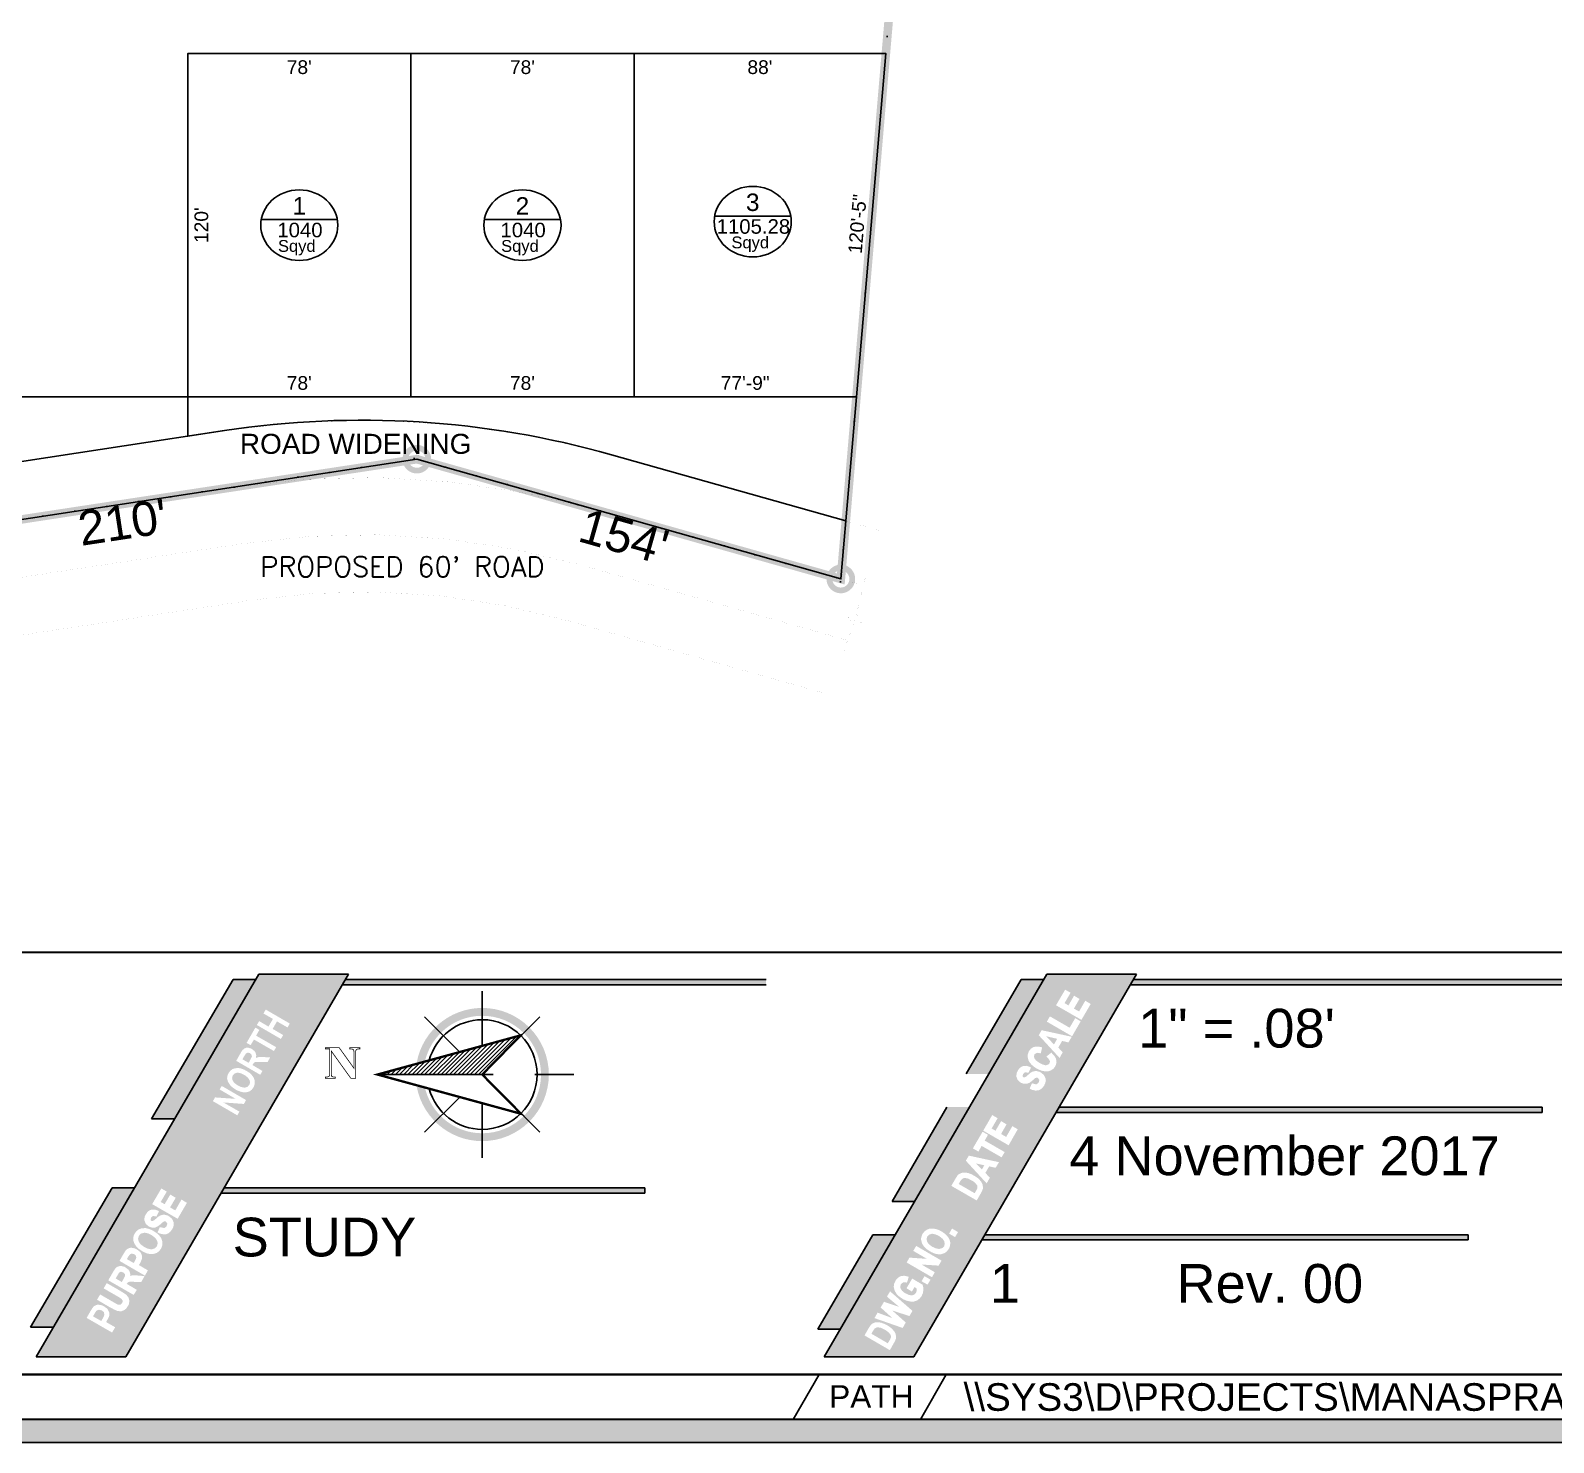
# Model space of a CAD drawing. Header units: inches. Extents: x 58735 to 82582, y -17057 to 2765.
# Drawn here: x 70499 to 76887, y -17043 to -11119 of the extents above; entities that cross this region are included whole.
import ezdxf
from ezdxf.enums import TextEntityAlignment as Align

# ---------------------------------------------------------------- set-up
doc = ezdxf.new("R2010")
doc.units = ezdxf.units.IN
doc.header["$LTSCALE"] = 15
doc.header["$PDMODE"] = 35
for name, pattern in [('ACAD_ISO07W100', [9, 0, -9]), ('DASHDOT', [1, 0.5, -0.25, 0, -0.25]), ('HIDDEN2', [0.1875, 0.125, -0.0625])]:
    doc.linetypes.add(name, pattern=pattern)
for name, color, linetype in [('A-Area-Iden', 7, 'Continuous'), ('DIM-PLOT', 7, 'DASHDOT'), ('DIM-SITE', 62, 'DASHDOT'), ('PLOT AREA', 7, 'Continuous'), ('PlotNO.S', 181, 'Continuous'), ('Plots', 144, 'Continuous'), ('plots no outer line', 7, 'Continuous'), ('Road', 251, 'Continuous'), ('RoadWidening1', 45, 'Continuous'), ('Title', 252, 'Continuous')]:
    doc.layers.add(name, color=color, linetype=linetype)
doc.layers.add('Plotouterline', color=50, linetype='Continuous', plot=False)
doc.styles.add('Arial', font='arial.ttf')
doc.styles.add('RomanS', font='romans.shx')
doc.dimstyles.new('DIM FOR SITE', dxfattribs={"dimscale": 96, "dimtxt": 0.1, "dimasz": 0.3125, "dimexe": 0.1875, "dimexo": 0.1875, "dimgap": 0.03125, "dimtad": 1, "dimdec": 1, "dimzin": 0, "dimdsep": 46, "dimlunit": 4, "dimtxsty": 'Arial', "dimblk": 'DOTSMALL', "dimcen": 0, "dimdle": 0.125, "dimclrd": 181, "dimclre": 40, "dimclrt": 256, "dimadec": 0, "dimazin": 0, "dimtfac": 1, "dimtdec": 1, "dimtmove": 1, "dimatfit": 3, "dimfxl": 1, "dimfrac": 1, "dimtolj": 1, "dimtzin": 0, "dimarcsym": 0})
doc.dimstyles.new('dim plot 1', dxfattribs={"dimscale": 6, "dimtxt": 9.59375, "dimasz": 10, "dimexe": 9.59375, "dimexo": 9, "dimgap": 0, "dimtad": 0, "dimdec": 1, "dimzin": 12, "dimdsep": 46, "dimlunit": 4, "dimtxsty": 'Arial', "dimblk": 'ARCHTICK', "dimcen": 0.09375, "dimdle": 1.230316, "dimse1": 1, "dimse2": 1, "dimsd1": 1, "dimsd2": 1, "dimclrd": 181, "dimclre": 40, "dimazin": 0, "dimtfac": 1, "dimtdec": 1, "dimtix": 1, "dimtmove": 2, "dimatfit": 2, "dimfxl": 1, "dimtolj": 1, "dimtzin": 0, "dimarcsym": 0})

# ---------------------------------------------------------------- blocks, each defined once
blk = doc.blocks.new('*D305')
at = {"layer": 'DefPoints', "color": 0, "transparency": 16777216}
for p in [(71158.1, -11215.5), (71215.7, -11215.5), (71158.1, -12655.5)]:
    blk.add_point(p, dxfattribs=at)
at = {"layer": 'DIM-PLOT', "color": 0, "transparency": 16777216, "insert": (71215.7, -11935.5), "char_height": 57.56, "attachment_point": 5, "rotation": 90, "style": 'Arial'}
blk.add_mtext("\\A1;120'", dxfattribs=at)
blk = doc.blocks.new('_ArchTick')
at = {"color": 0, "linetype": 'ByBlock', "const_width": 0.15}
blk.add_lwpolyline([(-0.5, -0.5), (0.5, 0.5)], dxfattribs=at)
blk = doc.blocks.new('*D306')
at = {"layer": 'DefPoints', "color": 0, "transparency": 16777216}
for p in [(71158.1, -11215.5), (72094.1, -11215.5), (72094.1, -11273.1)]:
    blk.add_point(p, dxfattribs=at)
at = {"layer": 'DIM-PLOT', "color": 0, "transparency": 16777216, "insert": (71626.1, -11273.1), "char_height": 57.56, "attachment_point": 5, "style": 'Arial'}
blk.add_mtext("\\A1;78'", dxfattribs=at)
blk = doc.blocks.new('*D307')
at = {"layer": 'DefPoints', "color": 0, "transparency": 16777216}
for p in [(72094.1, -11215.5), (73030.1, -11215.5), (73030.1, -11273.1)]:
    blk.add_point(p, dxfattribs=at)
at = {"layer": 'DIM-PLOT', "color": 0, "transparency": 16777216, "insert": (72562.1, -11273.1), "char_height": 57.56, "attachment_point": 5, "style": 'Arial'}
blk.add_mtext("\\A1;78'", dxfattribs=at)
blk = doc.blocks.new('*D308')
at = {"layer": 'DefPoints', "color": 0, "transparency": 16777216}
for p in [(73030.1, -11215.5), (74086.5, -11215.5), (74086.5, -11273.1)]:
    blk.add_point(p, dxfattribs=at)
at = {"layer": 'DIM-PLOT', "color": 0, "transparency": 16777216, "insert": (73558.3, -11273.1), "char_height": 57.56, "attachment_point": 5, "style": 'Arial'}
blk.add_mtext("\\A1;88'", dxfattribs=at)
blk = doc.blocks.new('*D309')
at = {"layer": 'DefPoints', "color": 0, "transparency": 16777216}
for p in [(74086.5, -11215.5), (73905.8, -12650.6), (73963.2, -12655.5)]:
    blk.add_point(p, dxfattribs=at)
at = {"layer": 'DIM-PLOT', "color": 0, "transparency": 16777216, "insert": (73967.5, -11930.6), "char_height": 57.562, "attachment_point": 5, "rotation": 85.10373, "style": 'Arial'}
blk.add_mtext('\\A1;120\'-5"', dxfattribs=at)
blk = doc.blocks.new('*D310')
at = {"layer": 'DefPoints', "color": 0, "transparency": 16777216}
for p in [(73030.1, -12598), (73030.1, -12655.5), (73963.2, -12655.5)]:
    blk.add_point(p, dxfattribs=at)
at = {"layer": 'DIM-PLOT', "color": 0, "transparency": 16777216, "insert": (73496.6, -12598), "char_height": 57.56, "attachment_point": 5, "style": 'Arial'}
blk.add_mtext('\\A1;77\'-9"', dxfattribs=at)
blk = doc.blocks.new('*D311')
at = {"layer": 'DefPoints', "color": 0, "transparency": 16777216}
for p in [(72094.1, -12598), (72094.1, -12655.5), (73030.1, -12655.5)]:
    blk.add_point(p, dxfattribs=at)
at = {"layer": 'DIM-PLOT', "color": 0, "transparency": 16777216, "insert": (72562.1, -12598), "char_height": 57.56, "attachment_point": 5, "style": 'Arial'}
blk.add_mtext("\\A1;78'", dxfattribs=at)
blk = doc.blocks.new('*D312')
at = {"layer": 'DefPoints', "color": 0, "transparency": 16777216}
for p in [(71158.1, -12598), (71158.1, -12655.5), (72094.1, -12655.5)]:
    blk.add_point(p, dxfattribs=at)
at = {"layer": 'DIM-PLOT', "color": 0, "transparency": 16777216, "insert": (71626.1, -12598), "char_height": 57.56, "attachment_point": 5, "style": 'Arial'}
blk.add_mtext("\\A1;78'", dxfattribs=at)
blk = doc.blocks.new('_DotSmall')
at = {"color": 0, "linetype": 'ByBlock', "const_width": 0.5}
blk.add_lwpolyline([(-0.0625, 0, 1), (0.0625, 0, 1)], format="xyb", close=True, dxfattribs=at)
blk = doc.blocks.new('*D379')
at = {"layer": 'DefPoints', "color": 0, "transparency": 16777216}
for p in [(72119.3, -12917.3), (72119.3, -12917.4), (69628.1, -13297.1)]:
    blk.add_point(p, dxfattribs=at)
at = {"layer": 'DIM-SITE', "color": 40, "lineweight": -2, "transparency": 16777216}
for p, q in [((72116.6, -12899.6), (72116.6, -12899.5)), ((69625.4, -13279.3), (69625.4, -13279.2))]:
    blk.add_line(p, q, dxfattribs=at)
at = {"layer": 'DIM-SITE', "color": 181, "linetype": 'ACAD_ISO07W100', "lineweight": -2, "transparency": 16777216}
blk.add_line((69616.2, -13298.8), (72131.2, -12915.5), dxfattribs=at)
at = {"layer": 'DIM-SITE', "color": 181, "lineweight": -2, "transparency": 16777216, "xscale": 192, "yscale": 192, "zscale": 192}
for p, rotation in [((72119.3, -12917.3), 8.66631355443341), ((69628.1, -13297), 188.6663135544334)]:
    blk.add_blockref('_DotSmall', p, dxfattribs=dict(at, rotation=rotation))
at = {"layer": 'DIM-SITE', "transparency": 16777216, "char_height": 144, "attachment_point": 5, "rotation": 8.66631, "style": 'Arial'}
for s, insert in [("\\A1;210'", (70885.2, -13182.8)), ('\\A1;', (70862.4, -13033))]:
    blk.add_mtext(s, dxfattribs=dict(at, insert=insert))
blk = doc.blocks.new('*D380')
at = {"layer": 'DefPoints', "color": 0, "transparency": 16777216}
for p in [(72119.3, -12917.4), (73897.7, -13419.8), (73897.7, -13419.9)]:
    blk.add_point(p, dxfattribs=at)
at = {"layer": 'DIM-SITE', "color": 40, "lineweight": -2, "transparency": 16777216}
for p, q in [((72124.2, -12900.1), (72124.3, -12900)), ((73902.6, -13402.6), (73902.6, -13402.5))]:
    blk.add_line(p, q, dxfattribs=at)
at = {"layer": 'DIM-SITE', "color": 181, "linetype": 'ACAD_ISO07W100', "lineweight": -2, "transparency": 16777216}
blk.add_line((72107.8, -12914), (73909.3, -13423.1), dxfattribs=at)
at = {"layer": 'DIM-SITE', "color": 181, "lineweight": -2, "transparency": 16777216, "xscale": 192, "yscale": 192, "zscale": 192}
for p, rotation in [((72119.4, -12917.3), 164.2214810296536), ((73897.7, -13419.8), 344.2214810296535)]:
    blk.add_blockref('_DotSmall', p, dxfattribs=dict(at, rotation=rotation))
at = {"layer": 'DIM-SITE', "transparency": 16777216, "char_height": 144, "attachment_point": 5, "rotation": 344.22148, "style": 'Arial'}
for s, insert in [('\\A1;', (73028.9, -13096.4)), ("\\A1;154'", (72987.7, -13242.2))]:
    blk.add_mtext(s, dxfattribs=dict(at, insert=insert))
blk = doc.blocks.new('*D381')
at = {"layer": 'DefPoints', "color": 0, "transparency": 16777216}
for p in [(74453.8, -6927.7), (74453.9, -6927.7), (73897.7, -13419.9)]:
    blk.add_point(p, dxfattribs=at)
at = {"layer": 'DIM-SITE', "color": 181, "linetype": 'ACAD_ISO07W100', "lineweight": -2, "transparency": 16777216}
blk.add_line((73896.6, -13431.9), (74454.8, -6915.7), dxfattribs=at)
at = {"layer": 'DIM-SITE', "color": 40, "lineweight": -2, "transparency": 16777216}
for p, q in [((74435.9, -6926.1), (74435.8, -6926.1)), ((73879.8, -13418.4), (73879.7, -13418.4))]:
    blk.add_line(p, q, dxfattribs=at)
at = {"layer": 'DIM-SITE', "color": 181, "lineweight": -2, "transparency": 16777216, "xscale": 192, "yscale": 192, "zscale": 192}
for p, rotation in [((74453.8, -6927.7), 85.10372521494148), ((73897.6, -13419.9), 265.1037252149414)]:
    blk.add_blockref('_DotSmall', p, dxfattribs=dict(at, rotation=rotation))
at = {"layer": 'DIM-SITE', "transparency": 16777216, "char_height": 144, "attachment_point": 5, "rotation": 85.10373, "style": 'Arial'}
for s, insert in [("\\A1;543'", (74252, -10180.3)), ('\\A1;', (74101, -10167.4))]:
    blk.add_mtext(s, dxfattribs=dict(at, insert=insert))
blk = doc.blocks.new('*X6')
at = {"color": 0}
for p, q in [((147.15, -410.22), (147.62, -409.76)), ((147.35, -409.49), (147.62, -409.23)), ((147.55, -408.76), (147.62, -408.7)), ((146.36, -413.14), (147.62, -411.88)), ((146.55, -412.41), (147.62, -411.35)), ((146.75, -411.68), (147.62, -410.82)), ((146.95, -410.95), (147.62, -410.29)), ((145.76, -415.33), (147.62, -413.47)), ((145.96, -414.6), (147.62, -412.94)), ((146.16, -413.87), (147.62, -412.41)), ((144.96, -418.25), (147.62, -415.59)), ((145.16, -417.52), (147.62, -415.06)), ((145.36, -416.79), (147.62, -414.53)), ((145.56, -416.06), (147.62, -414)), ((144.16, -421.17), (147.62, -417.71)), ((144.36, -420.44), (147.62, -417.18)), ((144.56, -419.71), (147.62, -416.65)), ((144.76, -418.98), (147.62, -416.12)), ((143.56, -423.36), (147.62, -419.3)), ((143.76, -422.63), (147.62, -418.77)), ((143.96, -421.9), (147.62, -418.24)), ((142.76, -426.28), (147.62, -421.42)), ((142.96, -425.55), (147.62, -420.89)), ((143.16, -424.82), (147.62, -420.36)), ((143.36, -424.09), (147.62, -419.83))]:
    blk.add_line(p, q, dxfattribs=at)
blk = doc.blocks.new('plot area-No')
at = {"layer": 'plots no outer line'}
blk.add_line((-2.22, 0.321), (2.22, 0.321), dxfattribs=at)
blk.add_ellipse((0, 0), major_axis=(-2.248, 0), ratio=0.913387, dxfattribs=at)
at = {"layer": 'PLOT AREA', "style": 'Arial', "flags": 4}
for tag, height, p in [('SPACESTYLES:PLOTAREA', 0.848, (0.04, -0.283, -0.565)), ('COLUMNNOS:SQYD-SQM', 0.689, (-0.279, -1.211, -0.459))]:
    blk.add_attdef(tag, text='', height=height, dxfattribs=at).set_placement(p, align=Align.MIDDLE_CENTER)
at = {"layer": 'PlotNO.S', "color": 0, "style": 'Arial'}
blk.add_attdef('COLUMNNOS:NUMBER', text='', height=1.018, dxfattribs=at).set_placement((0, 1.128), align=Align.MIDDLE)

msp = doc.modelspace()

# ---------------------------------------------------------------- hatches: boundary and pattern name
at = {"layer": 'Title'}
h = msp.add_hatch(color=251, dxfattribs=at)
h.dxf.hatch_style = 1
h.paths.add_polyline_path([(71832.47, -15077.29), (71456.22, -15077.29), (71442.85, -15100.44), (71442.81, -15100.44), (70522.75, -16683.52), (70899.01, -16683.52)])
h.paths.add_polyline_path([(71263.82, -15610.69), (71272.89, -15594.99), (71359.27, -15601.03), (71292.22, -15561.76), (71300.67, -15546.66), (71402.9, -15606.04), (71393.84, -15622.35), (71307.92, -15616.13), (71374.75, -15654.5), (71366.3, -15670.21)], flags=16)
h.paths.add_polyline_path([(71366.52, -15565.99), (71359.87, -15562.37), (71347.19, -15553.91), (71337.52, -15545.45), (71329.06, -15532.77), (71326.65, -15527.94), (71323.63, -15515.86), (71323.63, -15512.23), (71325.44, -15501.96), (71329.67, -15492.9), (71336.92, -15483.24), (71345.37, -15476.59), (71355.64, -15472.97), (71359.87, -15472.36), (71371.35, -15471.76), (71384.03, -15474.18), (71397.32, -15479.61), (71404.57, -15483.84), (71417.26, -15491.69), (71426.92, -15501.36), (71434.17, -15511.02), (71436.59, -15516.46), (71439.61, -15527.33), (71439.61, -15538.21), (71435.98, -15549.08), (71434.17, -15552.7), (71426.92, -15562.37), (71418.47, -15569.01), (71408.2, -15572.64), (71403.97, -15573.24), (71391.89, -15573.85), (71379.81, -15570.83)], flags=16)
h.paths.add_polyline_path([(71368.93, -15544.85), (71364.1, -15541.83), (71352.62, -15533.37), (71346.58, -15523.71), (71344.17, -15513.44), (71347.19, -15502.57), (71354.43, -15494.71), (71365.31, -15491.09), (71368.33, -15491.09), (71380.41, -15493.51), (71394.3, -15500.15), (71399.74, -15503.17), (71410.61, -15512.23), (71417.26, -15521.9), (71419.67, -15532.17), (71416.65, -15542.43), (71409.4, -15550.29), (71398.53, -15553.91), (71394.91, -15553.91), (71382.83, -15551.5)], flags=0)
h.paths.add_polyline_path([(71132.12, -16023.5), (71154.85, -16037.3), (71115.83, -16104.09), (71009.07, -16042.72), (71047.53, -15977.08), (71070.32, -15990.1), (71044.96, -16033.59), (71061.41, -16042.93), (71085.02, -16002.37), (71107.73, -16016.15), (71084.22, -16056.54), (71106.09, -16068.89)], flags=16)
h.paths.add_polyline_path([(71361.68, -15441.56), (71381.01, -15407.12), (71388.26, -15396.25), (71394.91, -15390.21), (71405.78, -15385.98), (71410.01, -15385.98), (71422.69, -15389.61), (71427.53, -15392.02), (71438.4, -15400.48), (71443.23, -15408.33), (71445.65, -15418.6), (71443.84, -15429.47), (71455.31, -15425.85), (71457.13, -15425.85), (71468, -15425.25), (71478.87, -15425.85), (71504.24, -15427.06), (71492.77, -15446.99), (71464.37, -15445.78), (71444.44, -15445.78), (71437.19, -15448.2), (71431.75, -15456.05), (71429.34, -15459.07), (71471.62, -15483.84), (71462.56, -15500.15)], flags=16)
h.paths.add_polyline_path([(71413.63, -15450.01), (71387.66, -15434.91), (71394.91, -15422.23), (71397.32, -15419.2), (71402.16, -15410.75), (71410.01, -15407.12), (71419.67, -15409.54), (71425.71, -15415.58), (71427.53, -15422.23), (71426.32, -15425.85), (71420.28, -15437.93)], flags=0)
h.paths.add_polyline_path([(71079.67, -16093.64), (71090.49, -16102.56), (71094.64, -16108.08), (71099.21, -16119.84), (71099.9, -16127.43), (71097.91, -16138.02), (71092.73, -16148.38), (71085.03, -16158.65), (71075.8, -16165.9), (71068.17, -16168.68), (71055.71, -16169.33), (71041.63, -16166.13), (71031.65, -16161.6), (71041.31, -16139.06), (71057.58, -16142.6), (71060.42, -16142.6), (71068.06, -16137.51), (71069.8, -16134.9), (71072.55, -16124.99), (71072.55, -16123.63), (71066.14, -16115.75), (71061.62, -16114.52), (71055.41, -16116.91), (71048.6, -16123.14), (71043.66, -16127.47), (71032.97, -16135.64), (71023.52, -16139.78), (71022.37, -16140.92), (71007.71, -16140.92), (70994.46, -16136.28), (70983.3, -16126.44), (70981.05, -16122.69), (70976.59, -16110.58), (70975.85, -16105.39), (70978.49, -16093.5), (70982.41, -16085.65), (70990.14, -16074.7), (70999.48, -16068.03), (71005.84, -16065.91), (71019.63, -16065.25), (71033.35, -16069.83), (71038.02, -16072.95), (71027.09, -16094.81), (71012.39, -16092.14), (71005.15, -16098.34), (71004.67, -16098.83), (71002.12, -16107.98), (71002.33, -16108.81), (71005.89, -16113.26), (71010.72, -16114.07), (71017.24, -16110.55), (71024.8, -16104.16), (71034.66, -16095.53), (71043.18, -16090.29), (71055.57, -16087.03), (71060.03, -16087.03), (71073.55, -16090.25)], flags=16)
h.paths.add_polyline_path([(71422.09, -15375.71), (71405.18, -15366.05), (71442.02, -15302.02), (71458.94, -15311.68), (71445.04, -15335.84), (71529.01, -15384.17), (71519.95, -15400.48), (71435.98, -15352.15)], flags=16)
h.paths.add_polyline_path([(71015.52, -16155.8), (71028.52, -16164.47), (71038.61, -16173.92), (71046.26, -16184.13), (71048.94, -16190.15), (71052.15, -16201.71), (71052.15, -16213.59), (71048.27, -16225.21), (71046.22, -16229.33), (71038.52, -16239.59), (71029.27, -16246.86), (71018.16, -16250.78), (71013.44, -16251.45), (71000.78, -16252.09), (70987.97, -16249.52), (70974.21, -16243.89), (70967.27, -16240.11), (70954.23, -16231.41), (70944.92, -16222.73), (70942.83, -16220.64), (70935.28, -16209.31), (70932.61, -16203.97), (70929.39, -16191.73), (70929.39, -16186.77), (70931.33, -16175.77), (70935.9, -16165.98), (70943.62, -16155.68), (70952.87, -16148.42), (70963.98, -16144.5), (70968.7, -16143.82), (70981.44, -16143.18), (70994.18, -16146.37), (71007.92, -16151.37)], flags=16)
h.paths.add_polyline_path([(71005.13, -16172.03), (71010.87, -16175.86), (71022.26, -16184.71), (71029.56, -16195.34), (71032.32, -16207.07), (71028.83, -16219.64), (71020.38, -16228.08), (71008.23, -16232.14), (71003.72, -16232.14), (70990.9, -16229.57), (70976.45, -16222.66), (70971.31, -16219.45), (70959.88, -16210.56), (70952.58, -16199.94), (70949.82, -16188.21), (70953.29, -16175.71), (70961.75, -16166.54), (70973.67, -16163.23), (70977.48, -16162.47), (70990.64, -16165.1)], flags=0)
h.paths.add_polyline_path([(71448.06, -15291.14), (71457.73, -15274.83), (71496.99, -15297.79), (71515.72, -15265.77), (71475.85, -15242.82), (71485.52, -15226.51), (71586.4, -15285.1), (71576.73, -15301.41), (71532.63, -15276.04), (71514.51, -15307.45), (71558.61, -15333.43), (71548.94, -15349.74)], flags=16)
h.paths.add_polyline_path([(70944.8, -16232.46), (70956.78, -16241.92), (70960.35, -16245.49), (70966.03, -16257.47), (70967.02, -16259.45), (70966.33, -16271.77), (70962.47, -16281.44), (70958.1, -16290.8), (70953.25, -16298.29), (70991.11, -16320.53), (70978.76, -16342.75), (70871.96, -16280.72), (70888.78, -16251.79), (70896.17, -16239.48), (70902.25, -16232.05), (70913.59, -16226.71), (70920.68, -16225.29), (70934.39, -16227.91)], flags=16)
h.paths.add_polyline_path([(70933.98, -16252.91), (70940.63, -16258.95), (70942.44, -16266.8), (70941.84, -16269.22), (70937.01, -16280.7), (70931.57, -16289.76), (70903.18, -16273.45), (70907.41, -16264.99), (70909.22, -16262.58), (70915.26, -16254.12), (70923.11, -16249.89)], flags=0)
h.paths.add_polyline_path([(70976.95, -16344.63), (70963.13, -16369.95), (70932.1, -16368.66), (70912.84, -16368.66), (70907.68, -16370.53), (70902.42, -16377.37), (70944.73, -16402.15), (70931.52, -16423.61), (70824.85, -16362.28), (70846.54, -16324.82), (70854.03, -16313.57), (70860.84, -16306.77), (70873.58, -16302.08), (70878.19, -16302.08), (70892.41, -16305.31), (70897.87, -16308.72), (70909.32, -16317.62), (70914.8, -16325.86), (70917.52, -16338.08), (70916.2, -16344.05), (70922.69, -16342.1), (70924.98, -16341.34), (70936.5, -16341.34), (70946.85, -16341.95)], flags=16)
h.paths.add_polyline_path([(70887.47, -16329.02), (70894.12, -16335.06), (70895.93, -16341.71), (70894.72, -16345.33), (70888.68, -16357.41), (70881.43, -16369.49), (70856.06, -16354.39), (70863.31, -16341.71), (70865.12, -16338.69), (70870.56, -16330.23), (70877.81, -16326)], flags=0)
h.paths.add_polyline_path([(70874.11, -16405.85), (70888.73, -16414.99), (70898.26, -16421.54), (70899.9, -16422.36), (70908.92, -16433.32), (70910.59, -16435.81), (70913.21, -16448.27), (70913.21, -16451.96), (70911.25, -16462.4), (70907.3, -16470.31), (70899.64, -16481.16), (70892.22, -16487.23), (70880.57, -16491.76), (70876.7, -16492.53), (70861.72, -16490.49), (70860.79, -16489.56), (70851, -16485.53), (70837, -16478.22), (70834.51, -16476.98), (70777.71, -16443.79), (70790.82, -16421.67), (70848.08, -16454.75), (70861.88, -16462.55), (70864.79, -16464), (70875.5, -16464.51), (70882.54, -16458.98), (70883.14, -16458.07), (70885.74, -16448.72), (70885.61, -16448.32), (70880.17, -16440.16), (70870.58, -16433.39), (70864.07, -16429.84), (70805.49, -16396.09), (70818.61, -16373.95)], flags=16)
h.paths.add_polyline_path([(70807.54, -16471.76), (70819.64, -16480.68), (70822.53, -16484.3), (70829.12, -16496.81), (70829.12, -16510.98), (70825.16, -16520.87), (70820.22, -16529.51), (70815.82, -16537.44), (70853.96, -16559.23), (70840.83, -16581.38), (70734.13, -16520.04), (70750.95, -16490.45), (70758.95, -16478.14), (70764.32, -16471.42), (70775.81, -16465.34), (70783.54, -16464.63), (70796.52, -16466.58)], flags=16)
h.paths.add_polyline_path([(70797.68, -16488.49), (70806.45, -16495.79), (70808.67, -16506.16), (70807.79, -16509.66), (70802.16, -16521.56), (70795.59, -16533.05), (70760.59, -16513.37), (70767.26, -16502.53), (70769.09, -16499.48), (70775.11, -16490.11), (70785.55, -16485.63)], flags=0)
h = msp.add_hatch(color=254, dxfattribs=at)
h.dxf.hatch_style = 1
h.paths.add_polyline_path([(71442.85, -15100.44), (71348.7, -15100.44), (71006.81, -15685.06), (71103.04, -15685.06)])
h = msp.add_hatch(color=256, dxfattribs=at)
h.dxf.hatch_style = 1
h.paths.add_polyline_path([(73584.02, -15100.44), (71819.1, -15100.44), (71806.51, -15122.26), (73584.02, -15122.26)])
h = msp.add_hatch(color=251, dxfattribs=at)
h.dxf.hatch_style = 1
h.paths.add_polyline_path([(75137.33, -15077.29), (74761.08, -15077.29), (73827.62, -16683.52), (74203.87, -16683.52)])
h.paths.add_polyline_path([(74467.67, -16027.33), (74361.09, -15966.07), (74380.32, -15932.91), (74387.19, -15922.29), (74391.43, -15918.06), (74402.42, -15912.24), (74409.32, -15910.17), (74422.72, -15910.81), (74431.67, -15912.09), (74443.67, -15916.5), (74457.87, -15923.91), (74470.24, -15931.96), (74478.51, -15938.95), (74487.37, -15950.35), (74491.97, -15959.54), (74493.91, -15971.17), (74493.91, -15976.86), (74490, -15987.92), (74486.84, -15993.61)], flags=16)
h.paths.add_polyline_path([(74389.25, -16160.07), (74376.78, -16180.85), (74351.69, -16166.73), (74364.13, -16145.16)], flags=16)
h.paths.add_polyline_path([(74459.22, -15996.95), (74392.08, -15958.24), (74396.36, -15950.89), (74399.38, -15945.46), (74404.83, -15938.2), (74413.93, -15933.34), (74426.64, -15933.95), (74432.1, -15935.77), (74445.37, -15943.01), (74453.22, -15947.23), (74462.88, -15955.09), (74470.15, -15965.38), (74470.8, -15974.41), (74465.92, -15984.78)], flags=0)
h.paths.add_polyline_path([(74343.26, -16175.22), (74350.2, -16185.32), (74353.48, -16191.22), (74356.74, -16202.96), (74356.09, -16215.34), (74352.82, -16226.43), (74350.12, -16230.49), (74343.17, -16240.6), (74333.28, -16247.85), (74322.49, -16251.66), (74317.73, -16253.02), (74305.51, -16253.02), (74292.2, -16250.49), (74279.09, -16244.87), (74272.2, -16241.11), (74259.27, -16232.49), (74249.4, -16223.85), (74247.28, -16221.73), (74239.7, -16210.37), (74237.67, -16205.63), (74234.56, -16193.2), (74233.83, -16188.81), (74236.44, -16177.08), (74240.33, -16167.34), (74248.14, -16157.58), (74257.86, -16150.46), (74268.85, -16145.93), (74273.72, -16145.23), (74285.72, -16145.23), (74298.33, -16147.75), (74312.03, -16152.74), (74320.23, -16157.16), (74332.58, -16165.8)], flags=16)
h.paths.add_polyline_path([(74509.21, -15955.42), (74421.8, -15860.35), (74434.62, -15839.22), (74560.91, -15866.65), (74547.05, -15890.3), (74519.93, -15884.27), (74503.79, -15911.86), (74523.08, -15931.76)], flags=16)
h.paths.add_polyline_path([(74324.34, -16187.86), (74331.08, -16197.66), (74333.54, -16208.14), (74331.07, -16219.29), (74323.61, -16226.75), (74311.94, -16230.44), (74308.17, -16230.44), (74296.01, -16228.01), (74282.08, -16221.95), (74277.19, -16218.89), (74266.26, -16209.79), (74259.53, -16199.99), (74257.06, -16189.49), (74260.16, -16178.35), (74267.6, -16170.91), (74278.66, -16167.22), (74282.44, -16167.22), (74294.6, -16169.65), (74308.56, -16175.72), (74313.43, -16179.38)], flags=0)
h.paths.add_polyline_path([(74489.32, -15897.34), (74464.38, -15871.93), (74499.49, -15879.74)], flags=0)
h.paths.add_polyline_path([(74320.1, -16279.69), (74307.68, -16300.65), (74235.88, -16296.03), (74291.78, -16328.34), (74280.04, -16349.3), (74173.73, -16287.55), (74185.5, -16267.15), (74259.03, -16272.29), (74201.34, -16238.81), (74213.85, -16217.97)], flags=16)
h.paths.add_polyline_path([(74474.93, -15822.41), (74451.52, -15808.69), (74492.3, -15738.97), (74515.04, -15751.97), (74501.17, -15776.09), (74585.01, -15824.34), (74571.91, -15846.45), (74488.21, -15798.28)], flags=16)
h.paths.add_polyline_path([(74273.81, -16359.69), (74261.34, -16380.47), (74236.24, -16366.35), (74248.69, -16344.78)], flags=16)
h.paths.add_polyline_path([(74601.5, -15795.84), (74494.93, -15734.58), (74532.67, -15669.03), (74555.45, -15682.05), (74530.14, -15725.45), (74546.55, -15734.76), (74570.11, -15694.28), (74592.75, -15708.03), (74569.88, -15748.36), (74591.15, -15760.65), (74617.07, -15715.45), (74639.82, -15728.45)], flags=16)
h.paths.add_polyline_path([(74240.87, -16380.95), (74243.68, -16393.57), (74243.68, -16404.44), (74241.76, -16415.92), (74236.84, -16427.87), (74228.91, -16437.79), (74219.93, -16445.49), (74215.71, -16447.6), (74203.53, -16451.44), (74190.05, -16451.44), (74186.67, -16450.77), (74173.1, -16447.68), (74159.9, -16442.03), (74156.05, -16439.46), (74143.79, -16431.49), (74133.71, -16422.04), (74130.43, -16417.46), (74123.49, -16406.09), (74120.32, -16393.43), (74119.62, -16389.21), (74120.94, -16378), (74125.66, -16367.37), (74125.66, -16365.75), (74133.82, -16354.87), (74142.98, -16347.68), (74149.81, -16344.95), (74162.79, -16343), (74176.31, -16345.58), (74182.49, -16348.05), (74175.43, -16371.6), (74160.66, -16370.89), (74159.31, -16371.23), (74151.21, -16376.63), (74149.57, -16378.68), (74146.95, -16388.11), (74148.51, -16397.45), (74154.43, -16406.07), (74164.66, -16414.6), (74168.51, -16416.79), (74181.84, -16423.17), (74193.12, -16425.43), (74196.45, -16425.43), (74205.99, -16422.24), (74212.67, -16415.56), (74215.86, -16406.02), (74215.86, -16405.54), (74214.79, -16395.38), (74206.66, -16390.74), (74195.79, -16409.45), (74173.15, -16395.71), (74197, -16355.02)], flags=16)
h.paths.add_polyline_path([(74198.37, -16490.67), (74185.28, -16512.23), (74113.81, -16489.25), (74170.03, -16539.34), (74157.06, -16562.22), (74038.71, -16520.86), (74051.78, -16497.99), (74114.26, -16521.12), (74064.59, -16476.37), (74078.84, -16452.38), (74142.51, -16473.93), (74091, -16430.76), (74104.16, -16408.55)], flags=16)
h.paths.add_polyline_path([(74105.87, -16560.21), (74114.07, -16567.15), (74122.88, -16578.48), (74127.5, -16587.05), (74129.44, -16599.31), (74129.44, -16605), (74125.55, -16615.36), (74122.42, -16621.61), (74103.25, -16655.33), (73996.97, -16593.6), (74015.56, -16561.08), (74022.96, -16550.59), (74027.09, -16545.77), (74038.31, -16539.83), (74045.14, -16538.46), (74058.46, -16538.46), (74067.47, -16540.39), (74079.29, -16544.75), (74091.97, -16551.09), (74092.84, -16551.09)], flags=16)
h.paths.add_polyline_path([(74689.57, -15558.54), (74699.22, -15536.01), (74714.86, -15539.57), (74718.28, -15539.57), (74725.91, -15534.49), (74727.64, -15531.88), (74730.29, -15522.33), (74730, -15520.87), (74723.95, -15512.8), (74718.92, -15511.54), (74712.68, -15513.94), (74705.89, -15520.16), (74700.96, -15524.48), (74690.33, -15532.61), (74680.99, -15536.97), (74679.11, -15537.91), (74665.05, -15537.91), (74652.43, -15533.26), (74641.49, -15523.6), (74638.55, -15519.93), (74633.93, -15507.39), (74633.93, -15502.29), (74635.87, -15490.66), (74639.83, -15482.74), (74647.57, -15471.77), (74657.52, -15465.14), (74663.82, -15463.04), (74676.97, -15462.38), (74690.67, -15466.94), (74695.34, -15470.06), (74684.42, -15491.91), (74669.92, -15489.15), (74663.18, -15495.37), (74662.65, -15495.89), (74660, -15505.44), (74660, -15506.29), (74663.25, -15510.76), (74668.54, -15511.17), (74675.13, -15507.62), (74682.08, -15501.25), (74691.97, -15492.6), (74700.48, -15487.36), (74712.84, -15484.11), (74717.29, -15484.11), (74730.79, -15487.32), (74736.9, -15490.71), (74747.7, -15499.61), (74751.81, -15505.09), (74756.99, -15517.4), (74757.7, -15524.52), (74755.08, -15535.01), (74750.59, -15545.28), (74742.82, -15555.64), (74733.02, -15562.83), (74726.07, -15565.61), (74712.96, -15566.26), (74699.51, -15563.06)], flags=16)
h.paths.add_polyline_path([(74089.72, -16574.18), (74099.58, -16582.19), (74107.21, -16592.37), (74107.87, -16602.29), (74102.84, -16612.97), (74094.75, -16626.46), (74025.79, -16586.34), (74030.84, -16577.68), (74033.88, -16572.82), (74039.54, -16564.64), (74049.35, -16559.41), (74062.65, -16560.68), (74068.35, -16562.58), (74081.75, -16569.28)], flags=0)
h.paths.add_polyline_path([(74725.74, -15477.32), (74719.41, -15474.16), (74706.34, -15465.45), (74696.32, -15456.05), (74688.11, -15445.94), (74684.77, -15439.27), (74681.56, -15427.05), (74681.56, -15415.21), (74685.42, -15403.61), (74686.9, -15400.66), (74694.68, -15390.93), (74704.63, -15384.3), (74714.64, -15381.63), (74726.89, -15381.63), (74742.06, -15384.82), (74736.4, -15409.89), (74720.7, -15407.75), (74719.44, -15408.07), (74710.79, -15413.48), (74709.8, -15414.8), (74707.73, -15424.09), (74709.74, -15431.12), (74715.7, -15439.26), (74726.64, -15447.32), (74731.21, -15450.18), (74745.22, -15457.18), (74755.92, -15460), (74759.15, -15460), (74768.63, -15456.83), (74772.87, -15452.12), (74774.87, -15443.65), (74774.08, -15441.28), (74768.45, -15431.72), (74760.05, -15423.32), (74780.51, -15406.94), (74793.17, -15420.34), (74799.64, -15431.34), (74801.02, -15436.86), (74802.32, -15448.59), (74799.04, -15460.39), (74796.33, -15465.81), (74789.16, -15474.95), (74779.26, -15481.54), (74766.85, -15485.46), (74752.75, -15485.46), (74739.44, -15482.93)], flags=16)
h.paths.add_polyline_path([(74815.25, -15429.36), (74727.79, -15334.24), (74739.9, -15313.05), (74866.26, -15340.5), (74852.39, -15364.15), (74825.87, -15358.12), (74809.72, -15385.75), (74828.36, -15405.59)], flags=16)
h.paths.add_polyline_path([(74791.76, -15372.65), (74758.64, -15338.26), (74805.14, -15349.08)], flags=0)
h.paths.add_polyline_path([(74867.65, -15338.41), (74761.67, -15277.12), (74774.77, -15255.01), (74857.33, -15302.63), (74880.88, -15262.17), (74903.54, -15275.93)], flags=16)
h.paths.add_polyline_path([(74906.81, -15269.66), (74800.26, -15208.41), (74838.65, -15142.89), (74861.4, -15155.89), (74836.06, -15199.35), (74852.51, -15209.13), (74876.04, -15168.11), (74898.73, -15181.89), (74875.28, -15222.19), (74897.09, -15234.52), (74923.06, -15189.21), (74945.76, -15202.99)], flags=16)
h = msp.add_hatch(color=254, dxfattribs=at)
h.dxf.hatch_style = 1
h.paths.add_polyline_path([(74747.71, -15100.44), (74653.56, -15100.44), (74423.51, -15496.38), (74517.53, -15496.38)])
h = msp.add_hatch(color=256, dxfattribs=at)
h.dxf.hatch_style = 1
h.paths.add_polyline_path([(77150.7, -15100.44), (75123.88, -15100.44), (75111.2, -15122.26), (77150.7, -15122.26)])
h = msp.add_hatch(color=251, dxfattribs=at)
h.dxf.hatch_style = 1
h.paths.add_polyline_path([(74499.49, -15879.74), (74464.38, -15871.93), (74489.32, -15897.34)])
h.paths.add_polyline_path([(74470.15, -15965.38), (74462.88, -15955.09), (74453.22, -15947.23), (74445.37, -15943.01), (74432.1, -15935.77), (74426.64, -15933.95), (74413.93, -15933.34), (74404.83, -15938.2), (74399.38, -15945.46), (74396.36, -15950.89), (74392.08, -15958.24), (74459.22, -15996.95), (74465.92, -15984.78), (74470.76, -15974.5), (74470.76, -15973.86)])
h.paths.add_polyline_path([(74313.43, -16179.38), (74308.56, -16175.72), (74294.6, -16169.65), (74282.44, -16167.22), (74278.66, -16167.22), (74267.6, -16170.91), (74260.16, -16178.35), (74257.06, -16189.49), (74259.53, -16199.99), (74266.26, -16209.79), (74277.19, -16218.89), (74282.08, -16221.95), (74296.01, -16228.01), (74308.17, -16230.44), (74311.94, -16230.44), (74323.61, -16226.75), (74331.07, -16219.29), (74333.54, -16208.14), (74331.08, -16197.66), (74324.34, -16187.86)])
h.paths.add_polyline_path([(74099.58, -16582.19), (74089.72, -16574.18), (74081.75, -16569.28), (74068.35, -16562.58), (74062.65, -16560.68), (74049.35, -16559.41), (74039.54, -16564.64), (74033.88, -16572.82), (74030.84, -16577.68), (74025.79, -16586.34), (74094.75, -16626.46), (74102.84, -16612.97), (74107.87, -16602.29), (74107.21, -16592.37)])
h.paths.add_polyline_path([(74805.14, -15349.08), (74758.64, -15338.26), (74791.76, -15372.65)])
h = msp.add_hatch(color=251, dxfattribs=at)
h.dxf.hatch_style = 1
h.paths.add_polyline_path([(71419.67, -15532.17), (71417.26, -15521.9), (71410.61, -15512.23), (71399.74, -15503.17), (71394.3, -15500.15), (71380.41, -15493.51), (71368.33, -15491.09), (71365.31, -15491.09), (71354.43, -15494.71), (71347.19, -15502.57), (71344.17, -15513.44), (71346.58, -15523.71), (71352.62, -15533.37), (71364.1, -15541.83), (71368.93, -15544.85), (71382.83, -15551.5), (71394.91, -15553.91), (71398.53, -15553.91), (71409.4, -15550.29), (71416.65, -15542.43)])
h.paths.add_polyline_path([(71427.53, -15422.23), (71425.71, -15415.58), (71419.67, -15409.54), (71410.01, -15407.12), (71402.16, -15410.75), (71397.32, -15419.2), (71394.91, -15422.23), (71387.66, -15434.91), (71413.63, -15450.01), (71420.28, -15437.93), (71426.32, -15425.85)])
h = msp.add_hatch(color=254, dxfattribs=at)
h.dxf.hatch_style = 1
h.paths.add_polyline_path([(74436.47, -15635.85), (74342.41, -15635.85), (74112.36, -16031.79), (74206.37, -16031.79)])
h = msp.add_hatch(color=256, dxfattribs=at)
h.dxf.hatch_style = 1
h.paths.add_polyline_path([(76839.54, -15635.85), (74812.81, -15635.85), (74800.22, -15657.67), (76839.54, -15657.67)])
h = msp.add_hatch(color=254, dxfattribs=at)
h.dxf.hatch_style = 1
h.paths.add_polyline_path([(70934.68, -15974.72), (70840.58, -15974.72), (70498.69, -16559.34), (70594.92, -16559.34)])
h = msp.add_hatch(color=256, dxfattribs=at)
h.dxf.hatch_style = 1
h.paths.add_polyline_path([(73075.85, -15974.72), (71310.93, -15974.72), (71298.34, -15996.53), (73075.85, -15996.53)])
h = msp.add_hatch(color=251, dxfattribs=at)
h.dxf.hatch_style = 1
h.paths.add_polyline_path([(70806.45, -16495.79), (70797.68, -16488.49), (70785.55, -16485.63), (70775.11, -16490.11), (70769.09, -16499.48), (70767.26, -16502.53), (70760.59, -16513.37), (70795.59, -16533.05), (70802.16, -16521.56), (70807.79, -16509.66), (70808.67, -16506.16)])
h.paths.add_polyline_path([(70894.12, -16335.06), (70887.47, -16329.02), (70877.81, -16326), (70870.56, -16330.23), (70865.12, -16338.69), (70863.31, -16341.71), (70856.06, -16354.39), (70881.43, -16369.49), (70888.68, -16357.41), (70894.72, -16345.33), (70895.93, -16341.71)])
h.paths.add_polyline_path([(70940.63, -16258.95), (70933.98, -16252.91), (70923.11, -16249.89), (70915.26, -16254.12), (70909.22, -16262.58), (70907.41, -16264.99), (70903.18, -16273.45), (70931.57, -16289.76), (70937.01, -16280.7), (70941.84, -16269.22), (70942.44, -16266.8)])
h.paths.add_polyline_path([(71029.56, -16195.34), (71022.26, -16184.71), (71010.87, -16175.86), (71005.13, -16172.03), (70990.64, -16165.1), (70977.48, -16162.47), (70973.67, -16163.23), (70961.75, -16166.54), (70953.29, -16175.71), (70949.82, -16188.21), (70952.58, -16199.94), (70959.88, -16210.56), (70971.31, -16219.45), (70976.45, -16222.66), (70990.9, -16229.57), (71003.72, -16232.14), (71008.23, -16232.14), (71020.38, -16228.08), (71028.83, -16219.64), (71032.32, -16207.07)])
h = msp.add_hatch(color=254, dxfattribs=at)
h.dxf.hatch_style = 1
h.paths.add_polyline_path([(74125.32, -16171.26), (74031.26, -16171.26), (73801.21, -16567.2), (73895.22, -16567.2)])
h = msp.add_hatch(color=256, dxfattribs=at)
h.dxf.hatch_style = 1
h.paths.add_polyline_path([(76528.39, -16171.26), (74501.66, -16171.26), (74489.07, -16193.08), (76528.39, -16193.08)])
h = msp.add_hatch(color=254, dxfattribs=at)
h.dxf.hatch_style = 1
h.paths.add_polyline_path([(82470.96, -16946.15), (82567.72, -17042.93), (58832.01, -17042.93), (58735.23, -16946.15)])

# ---------------------------------------------------------------- linework, layer by layer
for p, q in [((69628.11, -12655.54), (73948.11, -12655.54)), ((58735.23, -16946.15), (82470.96, -16946.15)), ((82567.72, -17042.93), (58832.01, -17042.93))]:
    msp.add_line(p, q)
at = {"color": 54, "ltscale": 4, "const_width": 36}
msp.add_lwpolyline([(70862.01, 1528.22), (67450.8, 1771), (65990.64, 1555.33), (64968.45, 345.29), (65501.3, -409.6), (62314.16, -1474.51), (63212.95, -7005.96), (65994.04, -7706.62), (69628.11, -8233.11), (69628.11, -13297.11), (72119.33, -12917.4), (73897.7, -13419.91), (74453.86, -6927.68), (73874.92, -5648.6), (76386.75, -3818.21), (76148.14, -2413.81), (78916.27, -1854.27), (78042.41, -223.34), (75879.56, 1756.97), (75158.63, 1995.91)], close=True, dxfattribs=at)
msp.add_lwpolyline([(73963.18, -12655.54), (73030.11, -12655.54), (72094.11, -12655.54), (71158.11, -12655.54), (71158.11, -12821.14), (71312.25, -12797.64, -0.107067), (72935.03, -12898.49), (73918.56, -13176.4)], format="xyb", close=True)
at = {"color": 1, "ltscale": 10, "const_width": 0.1}
msp.add_lwpolyline([(69638.92, -13781.01), (71420.74, -13509.42, -0.107067), (72739.25, -13591.36), (73862.15, -13908.65)], format="xyb", dxfattribs=at)
at = {"layer": 'Plotouterline'}
msp.add_lwpolyline([(71158.11, -12655.54), (72094.11, -12655.54), (73030.11, -12655.54), (73963.18, -12655.54), (74086.54, -11215.54), (73030.11, -11215.54), (72094.11, -11215.54), (71158.11, -11215.54), (71158.11, -12655.54)], close=True, dxfattribs=at)
at = {"layer": 'Plots', "color": 144, "linetype": 'Continuous', "lineweight": -3}
for p, q in [((72094.11, -11215.54), (71158.11, -11215.54)), ((71158.11, -11215.54), (71158.11, -12655.54)), ((73030.11, -11215.54), (72094.11, -11215.54)), ((72094.11, -11215.54), (72094.11, -12655.54)), ((72094.11, -12655.54), (72094.11, -11215.54)), ((74086.54, -11215.54), (73030.11, -11215.54)), ((73030.11, -11215.54), (73030.11, -12655.54)), ((73030.11, -12655.54), (73030.11, -11215.54)), ((73963.18, -12655.54), (74086.54, -11215.54)), ((71158.11, -12655.54), (72094.11, -12655.54)), ((72094.11, -12655.54), (73030.11, -12655.54)), ((73030.11, -12655.54), (73963.18, -12655.54))]:
    msp.add_line(p, q, dxfattribs=at)
at = {"layer": 'Plots'}
for points in [[(72094.11, -11215.54), (71158.11, -11215.54), (71158.11, -12655.54), (72094.11, -12655.54)], [(73030.11, -11215.54), (72094.11, -11215.54), (72094.11, -12655.54), (73030.11, -12655.54)], [(74086.54, -11215.54), (73030.11, -11215.54), (73030.11, -12655.54), (73963.18, -12655.54)]]:
    msp.add_lwpolyline(points, close=True, dxfattribs=at)
at = {"layer": 'Road', "linetype": 'HIDDEN2', "ltscale": 10, "const_width": 0.1}
msp.add_lwpolyline([(69530.43, -13069.23), (71312.25, -12797.64, -0.107067), (72935.03, -12898.49), (74057.93, -13215.78)], format="xyb", dxfattribs=at)
at = {"layer": 'Road', "ltscale": 0.05, "const_width": 0.1}
for points in [[(69566.6, -13306.49), (71348.41, -13034.9, -0.107067), (72869.77, -13129.45), (73992.67, -13446.74)], [(69626.27, -13540.16), (71384.58, -13272.16, -0.107067), (72804.51, -13360.4), (73926.4, -13677.41)]]:
    msp.add_lwpolyline(points, format="xyb", dxfattribs=at)
at = {"layer": 'Road', "linetype": 'HIDDEN2', "ltscale": 10, "const_width": 0.1}
msp.add_lwpolyline([(73911.23, -13721.3), (73950.66, -13607.24), (73915.41, -13574.05), (73990.16, -13609.3), (73963.16, -13567.8), (74002.6, -13405.99)], dxfattribs=at)
at = {"layer": 'Road', "ltscale": 10, "const_width": 0.1}
msp.add_lwpolyline([(69638.92, -13781.01), (71420.74, -13509.42, -0.107067), (72739.25, -13591.36), (73862.15, -13908.65)], format="xyb", dxfattribs=at)
at = {"layer": 'RoadWidening1'}
msp.add_lwpolyline([(71312.25, -12797.64), (69628.11, -13054.34), (69628.11, -13297.11), (72119.33, -12917.4), (73897.7, -13419.91), (73918.56, -13176.4), (72935.03, -12898.49, 0.107067)], format="xyb", close=True, dxfattribs=at)
at = {"layer": 'Title', "color": 7, "lineweight": 30}
for p, q in [((58735.23, -14985.8), (82471.15, -14985.8)), ((58735.23, -16757.65), (82285.89, -16757.65)), ((82471.15, -16757.65), (58735.23, -16757.65)), ((82470.96, -16946.15), (58735.23, -16946.15))]:
    msp.add_line(p, q, dxfattribs=at)
at = {"layer": 'Title', "color": 250}
for p, q in [((70522.75, -16683.52), (71456.22, -15077.29)), ((71832.47, -15077.29), (70899.01, -16683.52)), ((71456.22, -15077.29), (71832.47, -15077.29)), ((73827.62, -16683.52), (74761.08, -15077.29)), ((75137.33, -15077.29), (74203.87, -16683.52)), ((74761.08, -15077.29), (75137.33, -15077.29)), ((70899.01, -16683.52), (70522.75, -16683.52)), ((74203.87, -16683.52), (73827.62, -16683.52))]:
    msp.add_line(p, q, dxfattribs=at)
at = {"layer": 'Title', "color": 253}
for p, q in [((71348.7, -15100.44), (71006.81, -15685.06)), ((71442.76, -15100.44), (71348.7, -15100.44)), ((74423.51, -15496.38), (74653.56, -15100.44)), ((74653.56, -15100.44), (74747.63, -15100.44)), ((74342.41, -15635.85), (74112.36, -16031.79)), ((71006.81, -15685.06), (71103.04, -15685.06)), ((70840.58, -15974.72), (70498.69, -16559.34)), ((70934.68, -15974.72), (70840.58, -15974.72)), ((74112.36, -16031.79), (74206.37, -16031.79)), ((74031.26, -16171.26), (73801.21, -16567.2)), ((74125.32, -16171.26), (74031.26, -16171.26)), ((70498.69, -16559.34), (70594.92, -16559.34)), ((73801.21, -16567.2), (73895.22, -16567.2))]:
    msp.add_line(p, q, dxfattribs=at)
at = {"layer": 'Title'}
for p, q in [((71806.51, -15122.26), (73584.02, -15122.26)), ((73584.02, -15100.44), (71819.1, -15100.44)), ((75111.2, -15122.26), (77150.7, -15122.26)), ((77150.7, -15100.44), (75123.88, -15100.44)), ((72393.57, -15378.61), (72393.57, -15149.9)), ((72299.13, -15404.52), (72151.41, -15256.8)), ((72488.01, -15404.52), (72635.73, -15256.8)), ((71953.96, -15498.97), (72439.5, -15498.97)), ((72614.55, -15498.97), (72778.15, -15498.97)), ((72299.13, -15593.41), (72151.41, -15741.13)), ((72393.57, -15619.32), (72393.57, -15848.03)), ((72488.01, -15593.41), (72635.73, -15741.13)), ((76839.54, -15635.85), (74812.81, -15635.85)), ((76839.54, -15657.67), (76839.54, -15635.85)), ((74800.22, -15657.67), (76839.54, -15657.67)), ((71298.34, -15996.53), (73075.85, -15996.53)), ((73075.85, -15974.72), (71310.93, -15974.72)), ((73075.85, -15996.53), (73075.85, -15974.72)), ((74489.07, -16193.08), (76528.39, -16193.08)), ((76528.39, -16171.26), (74501.66, -16171.26)), ((76528.39, -16193.08), (76528.39, -16171.26)), ((73807.2, -16757.65), (73698.38, -16946.15)), ((74340.07, -16757.65), (74231.25, -16946.15))]:
    msp.add_line(p, q, dxfattribs=at)
msp.add_lwpolyline([(58735.23, -14985.8), (82474.22, -14985.8), (82474.22, 2764.53), (58735.23, 2764.53)], close=True, dxfattribs=at)
at = {"layer": 'Title', "const_width": 32.87}
for points in [[(72393.57, -15761.92, 1), (72393.57, -15236.02, 0.3594149), (72135.38, -15449.14, 1)], [(72135.38, -15548.79, 0.3594149), (72393.57, -15761.92, 1)]]:
    msp.add_lwpolyline(points, format="xyb", dxfattribs=at)
at = {"layer": 'Title'}
for points, const_width in [([(72556.48, -15663.77), (71953.96, -15498.97), (72554.59, -15334.62), (72393.57, -15498.97), (72556.48, -15663.77)], 9.86), ([(71760.26, -15495.49), (71760.26, -15497.66), (71760.43, -15499.83), (71760.76, -15501.67), (71761.1, -15503.17), (71761.6, -15504.68), (71762.1, -15505.85), (71762.77, -15506.68), (71763.43, -15507.35), (71764.27, -15507.85), (71765.44, -15508.18), (71766.78, -15508.69), (71768.45, -15509.02), (71770.45, -15509.35), (71772.62, -15509.69), (71775.13, -15509.86), (71777.8, -15509.86), (71777.8, -15514.87), (71735.2, -15514.87), (71735.2, -15509.86), (71736.37, -15509.86), (71738.71, -15509.86), (71740.88, -15509.69), (71742.88, -15509.35), (71744.72, -15509.02), (71746.23, -15508.69), (71747.56, -15508.18), (71748.73, -15507.85), (71749.57, -15507.35), (71750.4, -15506.68), (71751.24, -15505.85), (71751.91, -15504.68), (71752.41, -15503.34), (71752.91, -15501.67), (71753.24, -15500), (71753.41, -15497.99), (71753.41, -15495.99), (71753.41, -15391.23), (71735.2, -15391.23), (71735.2, -15386.21), (71793.46, -15386.21), (71855.5, -15472.7), (71855.5, -15406.43), (71855.5, -15404.09), (71855.33, -15402.09), (71855, -15400.25), (71854.66, -15398.58), (71854.33, -15397.07), (71853.66, -15395.9), (71853.16, -15395.07), (71852.49, -15394.4), (71851.49, -15393.73), (71850.15, -15393.06), (71848.65, -15392.56), (71846.98, -15392.06), (71844.97, -15391.73), (71842.8, -15391.39), (71840.46, -15391.23), (71837.95, -15391.23), (71837.45, -15391.23), (71837.45, -15386.21), (71880.06, -15386.21), (71880.06, -15391.23), (71878.72, -15391.23), (71876.38, -15391.23), (71874.38, -15391.39), (71872.37, -15391.73), (71870.54, -15392.06), (71869.03, -15392.4), (71867.7, -15392.9), (71866.53, -15393.4), (71865.69, -15393.9), (71865.02, -15394.73), (71864.35, -15395.74), (71863.85, -15397.07), (71863.35, -15398.41), (71863.02, -15400.08), (71862.68, -15402.09), (71862.52, -15404.09), (71862.52, -15406.43), (71862.52, -15514.87), (71842.44, -15514.87), (71760.26, -15400.31), (71760.26, -15495.49), (71760.26, -15495.49)], 3.19)]:
    msp.add_lwpolyline(points, dxfattribs=dict(at, const_width=const_width))
for start, end in [(90, 164.973041), (270, 90), (195.026959, 270)]:
    msp.add_arc((72393.57, -15498.97), 230.08, start, end, dxfattribs=at)

# ---------------------------------------------------------------- block references
at = {"layer": 'A-Area-Iden', "color": 7, "linetype": 'Continuous', "lineweight": -3}
ref = msp.add_blockref('plot area-No', (71626.11, -11935.54), dxfattribs=dict(at, xscale=72, yscale=72, zscale=72))
ref.add_attrib('COLUMNNOS:SQYD-SQM', ' Sqyd', dxfattribs={"layer": 'PLOT AREA', "height": 49.59, "style": 'Arial'}).set_placement((71606.03, -12022.76, -33.06), align=Align.MIDDLE_CENTER)
ref.add_attrib('SPACESTYLES:PLOTAREA', '1040', dxfattribs={"layer": 'PLOT AREA', "height": 61.053, "style": 'Arial'}).set_placement((71628.98, -11955.88, -40.7), align=Align.MIDDLE_CENTER)
ref.add_attrib('COLUMNNOS:NUMBER', '1', dxfattribs={"layer": 'PlotNO.S', "color": 0, "height": 73.26, "style": 'Arial'}).set_placement((71626.11, -11854.29), align=Align.MIDDLE)
ref = msp.add_blockref('plot area-No', (72562.11, -11935.54), dxfattribs=dict(at, xscale=72, yscale=72, zscale=72))
ref.add_attrib('COLUMNNOS:SQYD-SQM', ' Sqyd', dxfattribs={"layer": 'PLOT AREA', "height": 49.59, "style": 'Arial'}).set_placement((72542.03, -12022.76, -33.06), align=Align.MIDDLE_CENTER)
ref.add_attrib('SPACESTYLES:PLOTAREA', '1040', dxfattribs={"layer": 'PLOT AREA', "height": 61.053, "style": 'Arial'}).set_placement((72564.98, -11955.88, -40.7), align=Align.MIDDLE_CENTER)
ref.add_attrib('COLUMNNOS:NUMBER', '2', dxfattribs={"layer": 'PlotNO.S', "color": 0, "height": 73.26, "style": 'Arial'}).set_placement((72562.11, -11854.29), align=Align.MIDDLE)
ref = msp.add_blockref('plot area-No', (73528.12, -11920.65), dxfattribs=dict(at, xscale=72, yscale=72, zscale=72))
ref.add_attrib('COLUMNNOS:SQYD-SQM', ' Sqyd', dxfattribs={"layer": 'PLOT AREA', "height": 49.59, "style": 'Arial'}).set_placement((73508.05, -12007.87, -33.06), align=Align.MIDDLE_CENTER)
ref.add_attrib('SPACESTYLES:PLOTAREA', '1105.28', dxfattribs={"layer": 'PLOT AREA', "height": 61.053, "style": 'Arial'}).set_placement((73530.99, -11941, -40.7), align=Align.MIDDLE_CENTER)
ref.add_attrib('COLUMNNOS:NUMBER', '3', dxfattribs={"layer": 'PlotNO.S', "color": 0, "height": 73.26, "style": 'Arial'}).set_placement((73528.12, -11839.41), align=Align.MIDDLE)
at = {"layer": 'Title', "xscale": -32.86877534660844, "yscale": 32.86877534660844, "zscale": 32.86877534660844, "rotation": 90}
msp.add_blockref('*X6', (58526.46, -10646.86), dxfattribs=at)

# ---------------------------------------------------------------- texts
at = {"layer": 'Road', "color": 0, "insert": (72348.24, -12896.1), "char_height": 84, "width": 1433.2808, "attachment_point": 9, "style": 'RomanS'}
msp.add_mtext('{\\fArial|b0|i0|c0|p34;ROAD WIDENING}', dxfattribs=at)
at = {"layer": 'Road', "color": 196, "insert": (72653.88, -13410.45), "char_height": 84, "width": 1433.2808, "attachment_point": 9, "style": 'RomanS'}
msp.add_mtext("PROPOSED 60' ROAD", dxfattribs=at)
at = {"layer": 'Title', "color": 0, "style": 'Arial'}
for s, height, p in [('1" = .08\'', 162.656, (75145.12, -15385.79)), ('1', 162.66, (74522.82, -16456.61)), ('Rev. 00', 162.656, (75305.43, -16456.61))]:
    msp.add_text(s, height=height, dxfattribs=at).set_placement(p)
at = {"layer": 'Title', "style": 'Arial'}
for s, height, p in [('4 November 2017', 162.6561, (74855.83, -15921.2)), ('STUDY', 162.656, (71346.62, -16262.18)), ('\\\\SYS3\\D\\PROJECTS\\MANASPRADAN\\MANAS LAYOUT 1', 115.8547, (74412.74, -16909.83)), ('PATH', 94.883, (73848.77, -16897.14))]:
    msp.add_text(s, height=height, dxfattribs=at).set_placement(p)

# ---------------------------------------------------------------- dimensions: what is measured, and where the dimension line sits
at = {"layer": 'DIM-PLOT'}
for p1, p2, picture, middle in [((71158.11, -12655.54), (71158.11, -11215.54), '*D305', (71215.67, -11935.54)), ((71158.11, -11215.54), (72094.11, -11215.54), '*D306', (71626.11, -11273.1)), ((72094.11, -11215.54), (73030.11, -11215.54), '*D307', (72562.11, -11273.1)), ((73030.11, -11215.54), (74086.54, -11215.54), '*D308', (73558.32, -11273.1)), ((74086.54, -11215.54), (73963.18, -12655.54), '*D309', (73967.51, -11930.62)), ((72094.11, -12655.54), (71158.11, -12655.54), '*D312', (71626.11, -12597.97)), ((73030.11, -12655.54), (72094.11, -12655.54), '*D311', (72562.11, -12597.97)), ((73963.18, -12655.54), (73030.11, -12655.54), '*D310', (73496.64, -12597.97))]:
    dim = msp.add_aligned_dim(p1=p1, p2=p2, distance=-57.56, dimstyle='dim plot 1', override={"dimdec": 0}, dxfattribs=at)
    dim.commit()
    dim.dimension.update_dxf_attribs({"geometry": picture, "text_midpoint": middle})
at = {"layer": 'DIM-SITE'}
for p1, p2, picture, middle in [((73897.7, -13419.91), (74453.86, -6927.68), '*D381', (74175.68, -10173.79)), ((69628.11, -13297.11), (72119.33, -12917.4), '*D379', (70873.7, -13107.16)), ((72119.33, -12917.4), (73897.7, -13419.91), '*D380', (73008.54, -13168.56))]:
    dim = msp.add_aligned_dim(p1=p1, p2=p2, distance=0.1, text='\\X<>', dimstyle='DIM FOR SITE', override={"dimtxt": 1.5, "dimasz": 2, "dimdec": 0}, dxfattribs=at)
    dim.commit()
    dim.dimension.update_dxf_attribs({"geometry": picture, "text_midpoint": middle})

doc.saveas('drawing.dxf')
